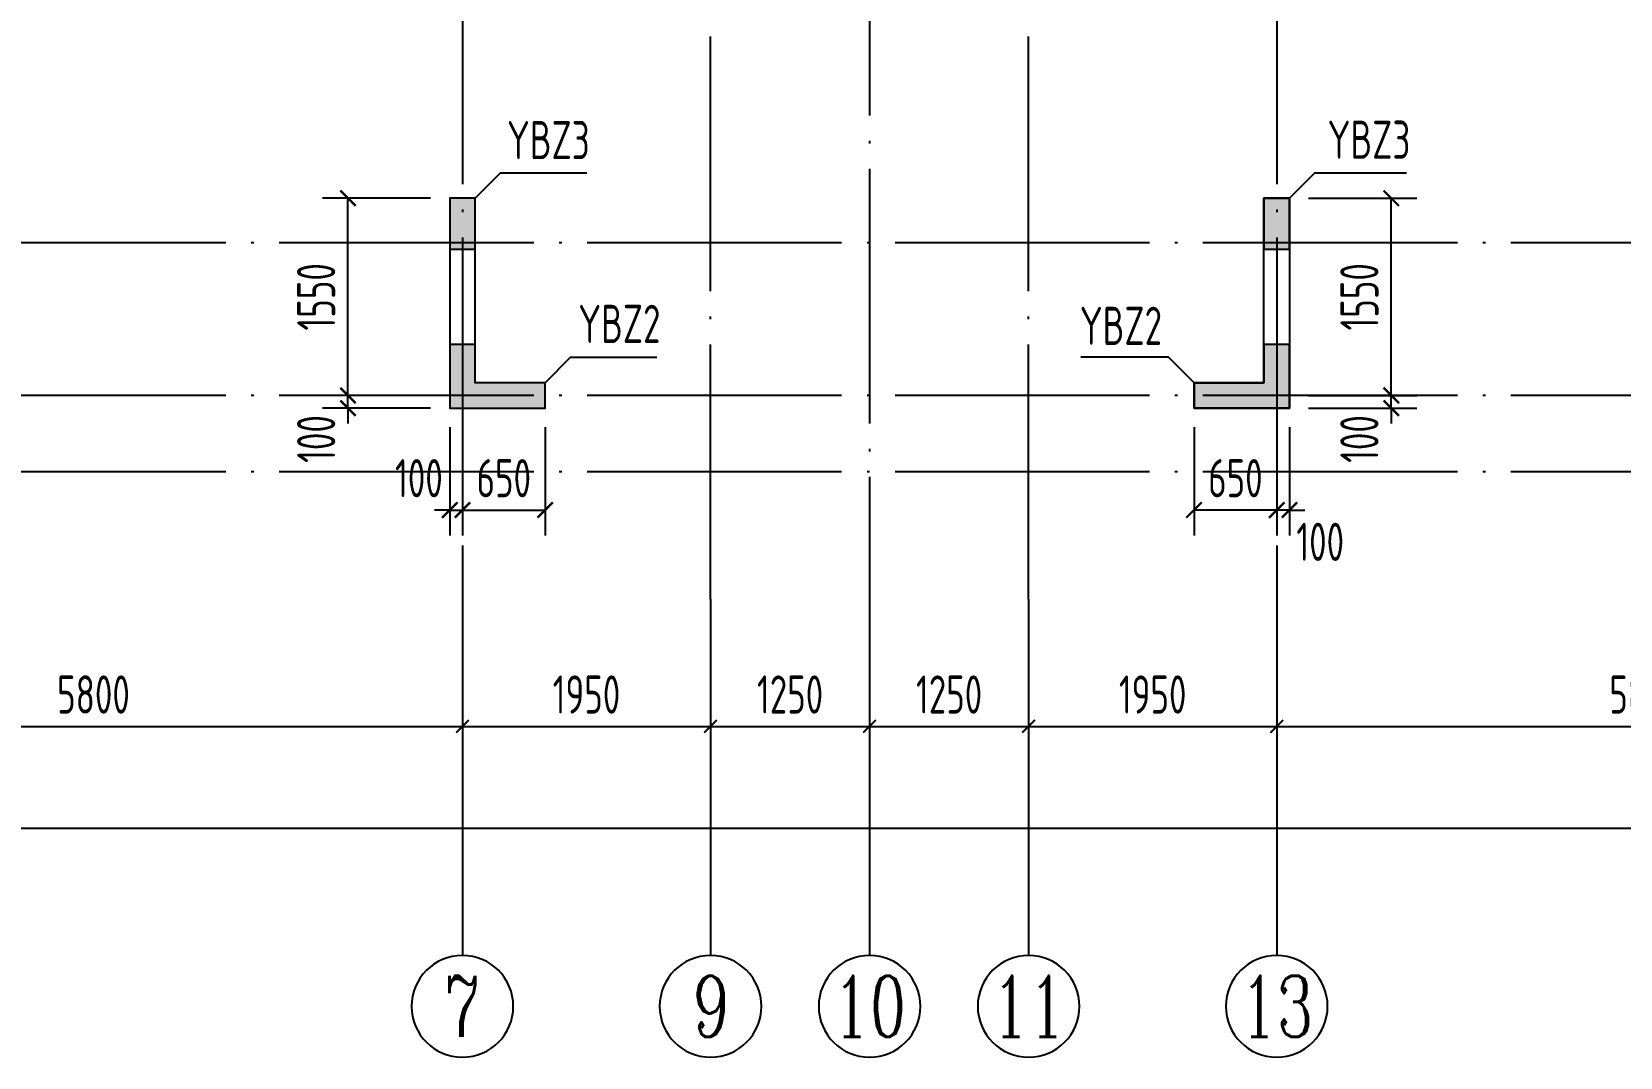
# Model space of a CAD drawing. Extents: x -461650 to 361314, y 245336 to 769729.
# Drawn here: x -118819 to -106334, y 568533 to 576591 of the extents above; entities that cross this region are included whole.
import ezdxf
from ezdxf.enums import TextEntityAlignment as Align

# ---------------------------------------------------------------- set-up
doc = ezdxf.new("R2010")
doc.units = 0
doc.header["$LTSCALE"] = 1000
doc.linetypes.add('DOTE', pattern=[2.42, 2, -0.2, 0.02, -0.2])
doc.layers.get('0').update_dxf_attribs({"linetype": 'CONTINUOUS'})
doc.layers.get('DEFPOINTS').update_dxf_attribs({"linetype": 'CONTINUOUS'})
for name, color, linetype in [('A-AXIS', 1, 'CONTINUOUS'), ('A-DOTE', 10, 'DOTE'), ('AXIS_NUM', 7, 'CONTINUOUS'), ('S-Q墙实线', 6, 'CONTINUOUS'), ('S-Q墙标注', 3, 'CONTINUOUS'), ('S-X详图填充', 252, 'CONTINUOUS'), ('S-X详图实线', 4, 'CONTINUOUS'), ('S-Y一般标注', 3, 'CONTINUOUS'), ('S-Z柱编号', 6, 'CONTINUOUS')]:
    doc.layers.add(name, color=color, linetype=linetype)
doc.styles.add('TSSD_Axis', font='complex.shx', dxfattribs={"width": 0.7, "bigfont": 'hztxt.shx'})
doc.styles.add('TSSD_DIMENSION', font='Tssdeng.shx', dxfattribs={"width": 0.7, "bigfont": 'tssdchn.shx'})
doc.styles.add('TSSD_REIN', font='tssdeng.shx', dxfattribs={"width": 0.7, "height": 300, "bigfont": 'tssdchn.shx'})
doc.styles.add('结构文字', font='zstxt.shx', dxfattribs={"width": 0.7, "bigfont": 'zshz.shx'})
doc.dimstyles.new('STRUCK', dxfattribs={"dimtxt": 400, "dimasz": 121, "dimexe": 200, "dimexo": 150, "dimgap": 115, "dimtad": 1, "dimdec": 0, "dimdsep": 46, "dimtxsty": '结构文字', "dimblk": 'ARCHTICK', "dimcen": 400, "dimclrd": 3, "dimclre": 3, "dimclrt": 7, "dimadec": 0, "dimazin": 0, "dimtfac": 1, "dimtdec": 0, "dimtix": 1, "dimtmove": 2, "dimatfit": 3, "dimldrblk": '_DIMX', "dimfxl": 0, "dimtolj": 1, "dimtzin": 0, "dimarcsym": 0})
doc.dimstyles.new('TSSD_100_100', dxfattribs={"dimtxt": 300, "dimasz": 100, "dimexe": 100, "dimexo": 250, "dimgap": 100, "dimtad": 1, "dimdec": 0, "dimzin": 0, "dimdsep": 46, "dimtxsty": 'TSSD_DIMENSION', "dimblk": 'ARCHTICK', "dimcen": 0, "dimdle": 100, "dimclrt": 7, "dimadec": 0, "dimazin": 0, "dimtfac": 1, "dimtdec": 0, "dimtix": 1, "dimtmove": 2, "dimatfit": 3, "dimldrblk": 'ARCHTICK', "dimfxl": 0, "dimtolj": 1, "dimtzin": 0, "dimarcsym": 0})

# ---------------------------------------------------------------- blocks, each defined once
blk = doc.blocks.new('_ArchTick')
at = {"color": 0, "linetype": 'ByBlock', "const_width": 0.15}
blk.add_lwpolyline([(-0.5, -0.5), (0.5, 0.5)], dxfattribs=at)
blk = doc.blocks.new('*D326')
at = {"layer": 'DEFPOINTS', "color": 0}
for p in [(8100, 3600), (13900, 3600), (13900, 2600)]:
    blk.add_point(p, dxfattribs=at)
at = {"layer": 'S-Y一般标注', "color": 0, "lineweight": -2}
for p, q in [((8100, 3350), (8100, 2500)), ((13900, 3350), (13900, 2500)), ((8000, 2600), (14000, 2600))]:
    blk.add_line(p, q, dxfattribs=at)
at = {"layer": 'S-Y一般标注', "color": 0, "lineweight": -2, "xscale": 100, "yscale": 100, "zscale": 100, "rotation": 180}
blk.add_blockref('_ArchTick', (8100, 2600), dxfattribs=at)
at = {"layer": 'S-Y一般标注', "color": 0, "lineweight": -2, "xscale": 100, "yscale": 100, "zscale": 100}
blk.add_blockref('_ArchTick', (13900, 2600), dxfattribs=at)
at = {"layer": 'S-Y一般标注', "color": 7, "insert": (11000, 2850), "char_height": 300, "attachment_point": 5, "style": 'TSSD_DIMENSION'}
blk.add_mtext('\\A1;5800', dxfattribs=at)
blk = doc.blocks.new('ts_axno')
at = {"color": 0, "linetype": 'ByBlock', "lineweight": -2}
blk.add_circle((0, 0), 0.5, dxfattribs=at)
at = {"color": 0, "linetype": 'ByBlock', "lineweight": -2, "style": 'TSSD_Axis', "width": 0.7}
blk.add_attdef('A', text='', height=0.6, dxfattribs=at).set_placement((0, 0), align=Align.MIDDLE_CENTER)
blk = doc.blocks.new('*D327')
at = {"layer": 'DEFPOINTS', "color": 0}
for p in [(17100, 3600), (18350, 3600), (18350, 2600)]:
    blk.add_point(p, dxfattribs=at)
at = {"layer": 'S-Y一般标注', "color": 0, "lineweight": -2}
for p, q in [((17100, 3350), (17100, 2500)), ((18350, 3350), (18350, 2500)), ((17000, 2600), (18450, 2600))]:
    blk.add_line(p, q, dxfattribs=at)
at = {"layer": 'S-Y一般标注', "color": 0, "lineweight": -2, "xscale": 100, "yscale": 100, "zscale": 100, "rotation": 180}
blk.add_blockref('_ArchTick', (17100, 2600), dxfattribs=at)
at = {"layer": 'S-Y一般标注', "color": 0, "lineweight": -2, "xscale": 100, "yscale": 100, "zscale": 100}
blk.add_blockref('_ArchTick', (18350, 2600), dxfattribs=at)
at = {"layer": 'S-Y一般标注', "color": 7, "insert": (17725, 2850), "char_height": 300, "attachment_point": 5, "style": 'TSSD_DIMENSION'}
blk.add_mtext('\\A1;1250', dxfattribs=at)
blk = doc.blocks.new('*D328')
at = {"layer": 'DEFPOINTS', "color": 0}
for p in [(20300, 3600), (26100, 3600), (26100, 2600)]:
    blk.add_point(p, dxfattribs=at)
at = {"layer": 'S-Y一般标注', "color": 0, "lineweight": -2}
for p, q in [((20300, 3350), (20300, 2500)), ((26100, 3350), (26100, 2500)), ((20200, 2600), (26200, 2600))]:
    blk.add_line(p, q, dxfattribs=at)
at = {"layer": 'S-Y一般标注', "color": 0, "lineweight": -2, "xscale": 100, "yscale": 100, "zscale": 100, "rotation": 180}
blk.add_blockref('_ArchTick', (20300, 2600), dxfattribs=at)
at = {"layer": 'S-Y一般标注', "color": 0, "lineweight": -2, "xscale": 100, "yscale": 100, "zscale": 100}
blk.add_blockref('_ArchTick', (26100, 2600), dxfattribs=at)
at = {"layer": 'S-Y一般标注', "color": 7, "insert": (23200, 2850), "char_height": 300, "attachment_point": 5, "style": 'TSSD_DIMENSION'}
blk.add_mtext('\\A1;5800', dxfattribs=at)
blk = doc.blocks.new('*D334')
at = {"layer": 'DEFPOINTS', "color": 0}
for p in [(4600, 3600), (54600, 3600), (54600, 1800)]:
    blk.add_point(p, dxfattribs=at)
at = {"layer": 'S-Y一般标注', "color": 0, "lineweight": -2}
for p, q in [((4600, 3350), (4600, 1700)), ((54600, 3350), (54600, 1700)), ((4500, 1800), (54700, 1800))]:
    blk.add_line(p, q, dxfattribs=at)
at = {"layer": 'S-Y一般标注', "color": 0, "lineweight": -2, "xscale": 100, "yscale": 100, "zscale": 100, "rotation": 180}
blk.add_blockref('_ArchTick', (4600, 1800), dxfattribs=at)
at = {"layer": 'S-Y一般标注', "color": 0, "lineweight": -2, "xscale": 100, "yscale": 100, "zscale": 100}
blk.add_blockref('_ArchTick', (54600, 1800), dxfattribs=at)
at = {"layer": 'S-Y一般标注', "color": 7, "insert": (29600, 2050), "char_height": 300, "attachment_point": 5, "style": 'TSSD_DIMENSION'}
blk.add_mtext('\\A1;50000', dxfattribs=at)
blk = doc.blocks.new('*D335')
at = {"layer": 'DEFPOINTS', "color": 0}
for p in [(15850, 3600), (17100, 3600), (17100, 2600)]:
    blk.add_point(p, dxfattribs=at)
at = {"layer": 'S-Y一般标注', "color": 0, "lineweight": -2}
for p, q in [((15850, 3350), (15850, 2500)), ((17100, 3350), (17100, 2500)), ((15750, 2600), (17200, 2600))]:
    blk.add_line(p, q, dxfattribs=at)
at = {"layer": 'S-Y一般标注', "color": 0, "lineweight": -2, "xscale": 100, "yscale": 100, "zscale": 100, "rotation": 180}
blk.add_blockref('_ArchTick', (15850, 2600), dxfattribs=at)
at = {"layer": 'S-Y一般标注', "color": 0, "lineweight": -2, "xscale": 100, "yscale": 100, "zscale": 100}
blk.add_blockref('_ArchTick', (17100, 2600), dxfattribs=at)
at = {"layer": 'S-Y一般标注', "color": 7, "insert": (16475, 2850), "char_height": 300, "attachment_point": 5, "style": 'TSSD_DIMENSION'}
blk.add_mtext('\\A1;1250', dxfattribs=at)
blk = doc.blocks.new('*D353')
at = {"layer": 'DEFPOINTS', "color": 0}
for p in [(13900, 3600), (15850, 3600), (15850, 2600)]:
    blk.add_point(p, dxfattribs=at)
at = {"layer": 'S-Y一般标注', "color": 0, "lineweight": -2}
for p, q in [((13900, 3350), (13900, 2500)), ((15850, 3350), (15850, 2500)), ((13800, 2600), (15950, 2600))]:
    blk.add_line(p, q, dxfattribs=at)
at = {"layer": 'S-Y一般标注', "color": 0, "lineweight": -2, "xscale": 100, "yscale": 100, "zscale": 100, "rotation": 180}
blk.add_blockref('_ArchTick', (13900, 2600), dxfattribs=at)
at = {"layer": 'S-Y一般标注', "color": 0, "lineweight": -2, "xscale": 100, "yscale": 100, "zscale": 100}
blk.add_blockref('_ArchTick', (15850, 2600), dxfattribs=at)
at = {"layer": 'S-Y一般标注', "color": 7, "insert": (14875, 2850), "char_height": 300, "attachment_point": 5, "style": 'TSSD_DIMENSION'}
blk.add_mtext('\\A1;1950', dxfattribs=at)
blk = doc.blocks.new('*D354')
at = {"layer": 'DEFPOINTS', "color": 0}
for p in [(18350, 3600), (20300, 3600), (20300, 2600)]:
    blk.add_point(p, dxfattribs=at)
at = {"layer": 'S-Y一般标注', "color": 0, "lineweight": -2}
for p, q in [((18350, 3350), (18350, 2500)), ((20300, 3350), (20300, 2500)), ((18250, 2600), (20400, 2600))]:
    blk.add_line(p, q, dxfattribs=at)
at = {"layer": 'S-Y一般标注', "color": 0, "lineweight": -2, "xscale": 100, "yscale": 100, "zscale": 100, "rotation": 180}
blk.add_blockref('_ArchTick', (18350, 2600), dxfattribs=at)
at = {"layer": 'S-Y一般标注', "color": 0, "lineweight": -2, "xscale": 100, "yscale": 100, "zscale": 100}
blk.add_blockref('_ArchTick', (20300, 2600), dxfattribs=at)
at = {"layer": 'S-Y一般标注', "color": 7, "insert": (19325, 2850), "char_height": 300, "attachment_point": 5, "style": 'TSSD_DIMENSION'}
blk.add_mtext('\\A1;1950', dxfattribs=at)
blk = doc.blocks.new('*D2244')
at = {"layer": 'DEFPOINTS', "color": 0}
for p in [(-116334, 573733), (-115534, 573733), (-115534, 573633)]:
    blk.add_point(p, dxfattribs=at)
at = {"layer": 'S-Q墙标注', "color": 3, "lineweight": -2}
for p, q in [((-116334, 573733), (-116334, 573854)), ((-115684, 573733), (-116534, 573733)), ((-116334, 573633), (-116334, 573733)), ((-115684, 573633), (-116534, 573633)), ((-116334, 573633), (-116334, 573512))]:
    blk.add_line(p, q, dxfattribs=at)
at = {"layer": 'S-Q墙标注', "color": 3, "lineweight": -2, "xscale": 121, "yscale": 121, "zscale": 121}
for p, rotation in [((-116334, 573733), 270), ((-116334, 573633), 90)]:
    blk.add_blockref('_ArchTick', p, dxfattribs=dict(at, rotation=rotation))
at = {"layer": 'S-Q墙标注', "color": 7, "insert": (-116584, 573391), "char_height": 300, "attachment_point": 5, "rotation": 90, "style": 'TSSD_REIN'}
blk.add_mtext('\\A1;100', dxfattribs=at)
blk = doc.blocks.new('_DIMX')
blk.add_line((-150, 0), (150, 0))
at = {"const_width": 50}
blk.add_lwpolyline([(-70, -70), (70, 70)], dxfattribs=at)
blk = doc.blocks.new('*D2245')
at = {"layer": 'DEFPOINTS', "color": 0}
for p in [(-116334, 575283), (-115534, 575283), (-115534, 573733)]:
    blk.add_point(p, dxfattribs=at)
at = {"layer": 'S-Q墙标注', "color": 3, "lineweight": -2}
for p, q in [((-115684, 575283), (-116534, 575283)), ((-116334, 573733), (-116334, 575283)), ((-115684, 573733), (-116534, 573733))]:
    blk.add_line(p, q, dxfattribs=at)
at = {"layer": 'S-Q墙标注', "color": 3, "lineweight": -2, "xscale": 121, "yscale": 121, "zscale": 121}
for p, rotation in [((-116334, 575283), 90), ((-116334, 573733), 270)]:
    blk.add_blockref('_ArchTick', p, dxfattribs=dict(at, rotation=rotation))
at = {"layer": 'S-Q墙标注', "color": 7, "insert": (-116584, 574508), "char_height": 300, "attachment_point": 5, "rotation": 90, "style": 'TSSD_REIN'}
blk.add_mtext('\\A1;1550', dxfattribs=at)
blk = doc.blocks.new('*D2246')
at = {"layer": 'DEFPOINTS', "color": 0}
for p in [(-115534, 573633), (-115434, 573633), (-115434, 572833)]:
    blk.add_point(p, dxfattribs=at)
at = {"layer": 'S-Q墙标注', "color": 3, "lineweight": -2}
for p, q in [((-115534, 573483), (-115534, 572633)), ((-115434, 573483), (-115434, 572633)), ((-115534, 572833), (-115655, 572833)), ((-115534, 572833), (-115434, 572833)), ((-115434, 572833), (-115313, 572833))]:
    blk.add_line(p, q, dxfattribs=at)
at = {"layer": 'S-Q墙标注', "color": 3, "lineweight": -2, "xscale": 121, "yscale": 121, "zscale": 121}
blk.add_blockref('_ArchTick', (-115534, 572833), dxfattribs=at)
at = {"layer": 'S-Q墙标注', "color": 3, "lineweight": -2, "xscale": 121, "yscale": 121, "zscale": 121, "rotation": 180}
blk.add_blockref('_ArchTick', (-115434, 572833), dxfattribs=at)
at = {"layer": 'S-Q墙标注', "color": 7, "insert": (-115776, 573083), "char_height": 300, "attachment_point": 5, "style": 'TSSD_REIN'}
blk.add_mtext('\\A1;100', dxfattribs=at)
blk = doc.blocks.new('*D2247')
at = {"layer": 'DEFPOINTS', "color": 0}
for p in [(-115434, 573633), (-114784, 573633), (-114784, 572833)]:
    blk.add_point(p, dxfattribs=at)
at = {"layer": 'S-Q墙标注', "color": 3, "lineweight": -2}
for p, q in [((-115434, 573483), (-115434, 572633)), ((-114784, 573483), (-114784, 572633)), ((-115434, 572833), (-114784, 572833))]:
    blk.add_line(p, q, dxfattribs=at)
at = {"layer": 'S-Q墙标注', "color": 3, "lineweight": -2, "xscale": 121, "yscale": 121, "zscale": 121, "rotation": 180}
blk.add_blockref('_ArchTick', (-115434, 572833), dxfattribs=at)
at = {"layer": 'S-Q墙标注', "color": 3, "lineweight": -2, "xscale": 121, "yscale": 121, "zscale": 121}
blk.add_blockref('_ArchTick', (-114784, 572833), dxfattribs=at)
at = {"layer": 'S-Q墙标注', "color": 7, "insert": (-115109, 573083), "char_height": 300, "attachment_point": 5, "style": 'TSSD_REIN'}
blk.add_mtext('\\A1;650', dxfattribs=at)
blk = doc.blocks.new('*D2277')
at = {"layer": 'DEFPOINTS', "color": 0}
for p in [(-108934, 573733), (-108134, 573733), (-108934, 573633)]:
    blk.add_point(p, dxfattribs=at)
at = {"layer": 'S-Q墙标注', "color": 3, "lineweight": -2}
for p, q in [((-108134, 573733), (-108134, 573854)), ((-108784, 573733), (-107934, 573733)), ((-108134, 573633), (-108134, 573733)), ((-108784, 573633), (-107934, 573633)), ((-108134, 573633), (-108134, 573512))]:
    blk.add_line(p, q, dxfattribs=at)
at = {"layer": 'S-Q墙标注', "color": 3, "lineweight": -2, "xscale": 121, "yscale": 121, "zscale": 121}
for p, rotation in [((-108134, 573733), 270), ((-108134, 573633), 90)]:
    blk.add_blockref('_ArchTick', p, dxfattribs=dict(at, rotation=rotation))
at = {"layer": 'S-Q墙标注', "color": 7, "insert": (-108384, 573391), "char_height": 300, "attachment_point": 5, "rotation": 90, "style": 'TSSD_REIN'}
blk.add_mtext('\\A1;100', dxfattribs=at)
blk = doc.blocks.new('*D2278')
at = {"layer": 'DEFPOINTS', "color": 0}
for p in [(-108934, 575283), (-108134, 575283), (-108934, 573733)]:
    blk.add_point(p, dxfattribs=at)
at = {"layer": 'S-Q墙标注', "color": 3, "lineweight": -2}
for p, q in [((-108784, 575283), (-107934, 575283)), ((-108134, 573733), (-108134, 575283)), ((-108784, 573733), (-107934, 573733))]:
    blk.add_line(p, q, dxfattribs=at)
at = {"layer": 'S-Q墙标注', "color": 3, "lineweight": -2, "xscale": 121, "yscale": 121, "zscale": 121}
for p, rotation in [((-108134, 575283), 90), ((-108134, 573733), 270)]:
    blk.add_blockref('_ArchTick', p, dxfattribs=dict(at, rotation=rotation))
at = {"layer": 'S-Q墙标注', "color": 7, "insert": (-108384, 574508), "char_height": 300, "attachment_point": 5, "rotation": 90, "style": 'TSSD_REIN'}
blk.add_mtext('\\A1;1550', dxfattribs=at)
blk = doc.blocks.new('*D2279')
at = {"layer": 'DEFPOINTS', "color": 0}
for p in [(-109034, 573633), (-108934, 573633), (-109034, 572833)]:
    blk.add_point(p, dxfattribs=at)
at = {"layer": 'S-Q墙标注', "color": 3, "lineweight": -2}
for p, q in [((-109034, 573483), (-109034, 572633)), ((-108934, 573483), (-108934, 572633)), ((-109034, 572833), (-109155, 572833)), ((-108934, 572833), (-109034, 572833)), ((-108934, 572833), (-108813, 572833))]:
    blk.add_line(p, q, dxfattribs=at)
at = {"layer": 'S-Q墙标注', "color": 3, "lineweight": -2, "xscale": 121, "yscale": 121, "zscale": 121}
blk.add_blockref('_ArchTick', (-109034, 572833), dxfattribs=at)
at = {"layer": 'S-Q墙标注', "color": 3, "lineweight": -2, "xscale": 121, "yscale": 121, "zscale": 121, "rotation": 180}
blk.add_blockref('_ArchTick', (-108934, 572833), dxfattribs=at)
at = {"layer": 'S-Q墙标注', "color": 7, "insert": (-108692, 572583), "char_height": 300, "attachment_point": 5, "style": 'TSSD_REIN'}
blk.add_mtext('\\A1;100', dxfattribs=at)
blk = doc.blocks.new('*D2280')
at = {"layer": 'DEFPOINTS', "color": 0}
for p in [(-109684, 573633), (-109034, 573633), (-109684, 572833)]:
    blk.add_point(p, dxfattribs=at)
at = {"layer": 'S-Q墙标注', "color": 3, "lineweight": -2}
for p, q in [((-109684, 573483), (-109684, 572633)), ((-109034, 573483), (-109034, 572633)), ((-109034, 572833), (-109684, 572833))]:
    blk.add_line(p, q, dxfattribs=at)
at = {"layer": 'S-Q墙标注', "color": 3, "lineweight": -2, "xscale": 121, "yscale": 121, "zscale": 121, "rotation": 180}
blk.add_blockref('_ArchTick', (-109684, 572833), dxfattribs=at)
at = {"layer": 'S-Q墙标注', "color": 3, "lineweight": -2, "xscale": 121, "yscale": 121, "zscale": 121}
blk.add_blockref('_ArchTick', (-109034, 572833), dxfattribs=at)
at = {"layer": 'S-Q墙标注', "color": 7, "insert": (-109359, 573083), "char_height": 300, "attachment_point": 5, "style": 'TSSD_REIN'}
blk.add_mtext('\\A1;650', dxfattribs=at)
blk = doc.blocks.new('20210726.16395156')
at = {"layer": 'A-AXIS'}
for p, q in [((13900, 3600), (13900, 800)), ((15850, 3600), (15850, 800)), ((17100, 3600), (17100, 800)), ((18350, 3600), (18350, 800)), ((20300, 3600), (20300, 800))]:
    blk.add_line(p, q, dxfattribs=at)
at = {"layer": 'A-DOTE'}
for p, q in [((13900.2, 13700), (13900, 3600)), ((20299.8, 13700), (20300, 3600)), ((15850, 3600), (15850, 11500)), ((18350, 3600), (18350, 11500)), ((17100, 9400), (17100, 3600)), ((55600, 6400), (3600, 6400)), ((55600, 5200), (3600, 5200)), ((55600, 4600), (3600, 4600))]:
    blk.add_line(p, q, dxfattribs=at)
at = {"layer": 'A-AXIS'}
ref = blk.add_blockref('ts_axno', (13900, 400), dxfattribs=dict(at, xscale=-800, yscale=800, zscale=800, rotation=180))
ref.add_attrib('5', '7', dxfattribs={"layer": 'AXIS_NUM', "height": 480, "style": 'TSSD_Axis', "width": 0.7}).set_placement((13900, 400), align=Align.MIDDLE_CENTER)
ref = blk.add_blockref('ts_axno', (15850, 400), dxfattribs=dict(at, xscale=-800, yscale=800, zscale=800, rotation=180))
ref.add_attrib('8', '9', dxfattribs={"layer": 'AXIS_NUM', "height": 480, "style": 'TSSD_Axis', "width": 0.7}).set_placement((15850, 400), align=Align.MIDDLE_CENTER)
ref = blk.add_blockref('ts_axno', (17100, 400), dxfattribs=dict(at, xscale=-800, yscale=800, zscale=800, rotation=180))
ref.add_attrib('8', '10', dxfattribs={"layer": 'AXIS_NUM', "height": 480, "style": 'TSSD_Axis', "width": 0.7}).set_placement((17100, 400), align=Align.MIDDLE_CENTER)
ref = blk.add_blockref('ts_axno', (18350, 400), dxfattribs=dict(at, xscale=-800, yscale=800, zscale=800, rotation=180))
ref.add_attrib('8', '11', dxfattribs={"layer": 'AXIS_NUM', "height": 480, "style": 'TSSD_Axis', "width": 0.7}).set_placement((18350, 400), align=Align.MIDDLE_CENTER)
ref = blk.add_blockref('ts_axno', (20300, 400), dxfattribs=dict(at, xscale=-800, yscale=800, zscale=800, rotation=180))
ref.add_attrib('8', '13', dxfattribs={"layer": 'AXIS_NUM', "height": 480, "style": 'TSSD_Axis', "width": 0.7}).set_placement((20300, 400), align=Align.MIDDLE_CENTER)
at = {"layer": 'S-Y一般标注'}
for base, p1, p2, picture, middle in [((54600, 1800), (4600, 3600), (54600, 3600), '*D334', (29600, 2050)), ((13900, 2600), (8100, 3600), (13900, 3600), '*D326', (11000, 2850)), ((15850, 2600), (13900, 3600), (15850, 3600), '*D353', (14875, 2850)), ((17100, 2600), (15850, 3600), (17100, 3600), '*D335', (16475, 2850)), ((18350, 2600), (17100, 3600), (18350, 3600), '*D327', (17725, 2850)), ((20300, 2600), (18350, 3600), (20300, 3600), '*D354', (19325, 2850)), ((26100, 2600), (20300, 3600), (26100, 3600), '*D328', (23200, 2850))]:
    dim = blk.add_linear_dim(base=base, p1=p1, p2=p2, dimstyle='TSSD_100_100', dxfattribs=at)
    dim.commit()
    dim.dimension.update_dxf_attribs({"geometry": picture, "text_midpoint": middle})

msp = doc.modelspace()

# ---------------------------------------------------------------- hatches: boundary and pattern name
at = {"layer": 'S-X详图填充'}
h = msp.add_hatch(color=256, dxfattribs=at)
h.dxf.hatch_style = 1
h.paths.add_polyline_path([(-115534.09, 574883.18), (-115334.09, 574883.18), (-115334.09, 575283.18), (-115534.09, 575283.18)])
h = msp.add_hatch(color=256, dxfattribs=at)
h.dxf.hatch_style = 1
h.paths.add_polyline_path([(-109134.13, 574883.18), (-108934.13, 574883.18), (-108934.13, 575283.18), (-109134.13, 575283.18)])
h = msp.add_hatch(color=256, dxfattribs=at)
h.dxf.hatch_style = 1
h.paths.add_polyline_path([(-115334.09, 574133.18), (-115534.09, 574133.18), (-115534.09, 573633.18), (-114784.1, 573633.18), (-114784.1, 573833.18), (-115334.09, 573833.18)])
h = msp.add_hatch(color=256, dxfattribs=at)
h.dxf.hatch_style = 1
h.paths.add_polyline_path([(-108934.13, 574133.18), (-109134.13, 574133.18), (-109134.13, 573833.18), (-109684.12, 573833.18), (-109684.12, 573633.18), (-108934.13, 573633.18)])

# ---------------------------------------------------------------- linework, layer by layer
at = {"layer": 'S-Q墙实线'}
for points in [[(-115534.09, 573633.18), (-114784.1, 573633.18), (-114784.1, 573833.18), (-115334.09, 573833.18), (-115334.09, 575283.18), (-115534.09, 575283.18)], [(-108934.13, 573633.18), (-109684.12, 573633.18), (-109684.12, 573833.18), (-109134.13, 573833.18), (-109134.13, 574933.19), (-109134.13, 575283.18), (-108934.13, 575283.18), (-108934.13, 574933.19)]]:
    msp.add_lwpolyline(points, close=True, dxfattribs=at)
at = {"layer": 'S-X详图实线'}
for points in [[(-115534.09, 574883.18), (-115334.09, 574883.18), (-115334.09, 575283.18), (-115534.09, 575283.18), (-115534.09, 574883.18)], [(-109134.13, 574883.18), (-108934.13, 574883.18), (-108934.13, 575283.18), (-109134.13, 575283.18), (-109134.13, 574883.18)], [(-115334.09, 574133.18), (-115534.09, 574133.18), (-115534.09, 573633.18), (-114784.1, 573633.18), (-114784.1, 573833.18), (-115334.09, 573833.18), (-115334.09, 574133.18)], [(-108934.13, 574133.18), (-109134.13, 574133.18), (-109134.13, 573833.18), (-109684.12, 573833.18), (-109684.12, 573633.18), (-108934.13, 573633.18), (-108934.13, 574133.18)]]:
    msp.add_lwpolyline(points, close=True, dxfattribs=at)
at = {"layer": 'S-Z柱编号', "color": 7}
for points in [[(-115334.09, 575283.18), (-115134.09, 575483.18), (-114455.48, 575483.18)], [(-108934.13, 575283.18), (-108734.13, 575483.18), (-108014.93, 575483.18)], [(-114784.1, 573833.18), (-114584.1, 574033.18), (-113906.24, 574033.18)], [(-109684.12, 573833.18), (-109884.12, 574033.18), (-110573.43, 574033.18)]]:
    msp.add_lwpolyline(points, dxfattribs=at)

# ---------------------------------------------------------------- block references
at = {"layer": 'A-DOTE'}
msp.add_blockref('20210726.16395156', (-129334.1, 568533.14), dxfattribs=at)

# ---------------------------------------------------------------- texts
at = {"layer": 'S-Z柱编号', "color": 7, "style": 'TSSD_REIN', "width": 0.7}
for s, p in [('YBZ3', (-115084.25, 575499.94)), ('YBZ3', (-108634.13, 575502.69)), ('YBZ2', (-114523.87, 574055.58)), ('YBZ2', (-110581.81, 574040.24))]:
    msp.add_text(s, height=300, dxfattribs=at).set_placement(p, align=Align.BOTTOM_LEFT)

# ---------------------------------------------------------------- dimensions: what is measured, and where the dimension line sits
at = {"layer": 'S-Q墙标注'}
for base, p1, p2, angle, picture, middle in [((-116334.09, 575283.18), (-115534.09, 573733.19), (-115534.09, 575283.18), 90, '*D2245', (-116584.09, 574508.19)), ((-108134.11, 575283.18), (-108934.11, 573733.19), (-108934.11, 575283.18), 90, '*D2278', (-108384.11, 574508.19)), ((-109684.1, 572833.18), (-109034.13, 573633.18), (-109684.1, 573633.18), 180, '*D2280', (-109359.11, 573083.18))]:
    dim = msp.add_linear_dim(base=base, p1=p1, p2=p2, angle=angle, dimstyle='STRUCK', override={"dimtxt": 300, "dimgap": 100, "dimtxsty": 'TSSD_REIN'}, dxfattribs=at)
    dim.commit()
    dim.dimension.update_dxf_attribs({"geometry": picture, "text_midpoint": middle})
for base, p1, p2, angle, picture, middle in [((-116334.09, 573733.19), (-115534.09, 573633.18), (-115534.09, 573733.19), 90, '*D2244', (-116584.09, 573391.26)), ((-108134.11, 573733.19), (-108934.11, 573633.18), (-108934.11, 573733.19), 90, '*D2277', (-108384.11, 573391.26)), ((-109034.13, 572833.18), (-108934.11, 573633.18), (-109034.13, 573633.18), 180, '*D2279', (-108692.19, 572583.18))]:
    dim = msp.add_linear_dim(base=base, p1=p1, p2=p2, angle=angle, dimstyle='STRUCK', override={"dimtxt": 300, "dimgap": 100, "dimtxsty": 'TSSD_REIN'}, dxfattribs=at)
    dim.commit()
    dim.dimension.update_dxf_attribs({"geometry": picture, "text_midpoint": middle, "dimtype": 160})
dim = msp.add_linear_dim(base=(-115434.06, 572833.18), p1=(-115534.09, 573633.18), p2=(-115434.06, 573633.18), dimstyle='STRUCK', override={"dimtxt": 300, "dimgap": 100, "dimtxsty": 'TSSD_REIN'}, dxfattribs=at)
dim.commit()
dim.dimension.update_dxf_attribs({"geometry": '*D2246', "text_midpoint": (-115776.01, 573083.18), "dimtype": 160})
dim = msp.add_linear_dim(base=(-114784.1, 572833.18), p1=(-115434.06, 573633.18), p2=(-114784.1, 573633.18), dimstyle='STRUCK', override={"dimtxt": 300, "dimgap": 100, "dimtxsty": 'TSSD_REIN'}, dxfattribs=at)
dim.commit()
dim.dimension.update_dxf_attribs({"geometry": '*D2247', "text_midpoint": (-115109.08, 573083.18)})

doc.saveas('drawing.dxf')
